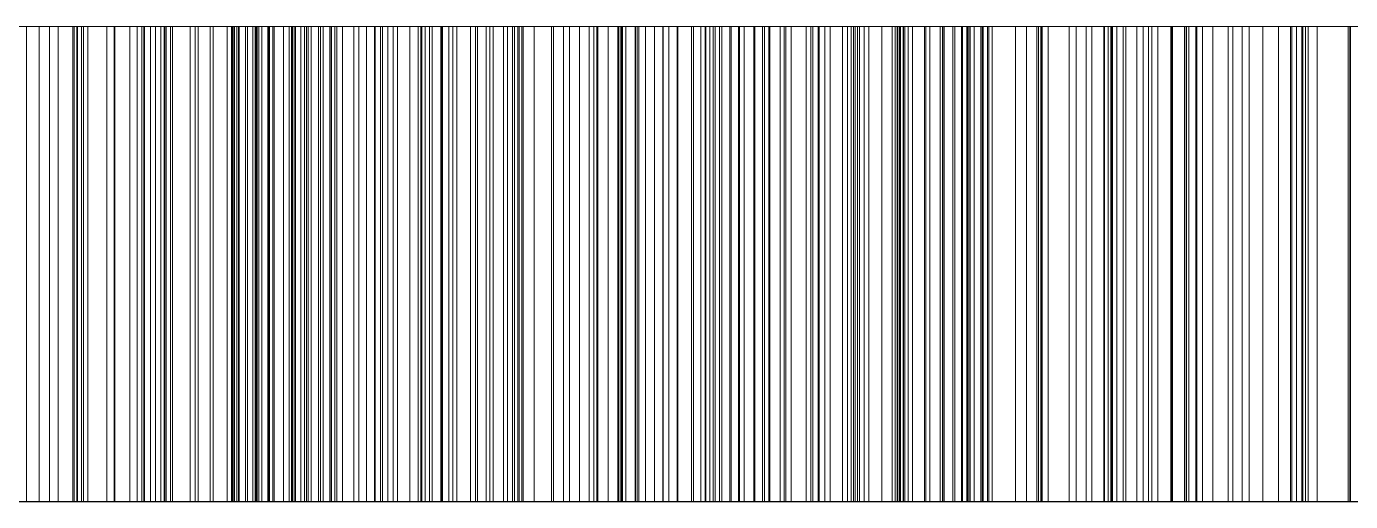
# Paper-space layout '01_三视图' of a CAD drawing. Header units: millimetres. Extents: x 8 to 451, y 8 to 289.
# Drawn here: x 162.5019 to 162.7808, y 97.925 to 98.025 of the extents above; entities that cross this region are included whole.
import ezdxf

# ---------------------------------------------------------------- set-up
doc = ezdxf.new("R2010")
doc.units = ezdxf.units.MM
doc.linetypes.add('WP_HIDDEN', pattern=[2.3, 1.5, -0.8])
doc.layers.add('HIDDEN', color=7, linetype='WP_HIDDEN', lineweight=13)
doc.layers.add('VISIBLE', color=7, linetype='CONTINUOUS', lineweight=25)

psp = doc.layouts.new('01_三视图')

# ---------------------------------------------------------------- linework, layer by layer
at = {"layer": 'HIDDEN'}
for points in [[(162.65036, 98.025), (162.12175, 98.025)], [(162.17976, 98.025), (162.8824, 98.025)], [(162.22617, 98.025), (162.65036, 98.025)], [(162.79102, 98.025), (162.31371, 98.025)], [(162.8824, 98.025), (162.36104, 98.025)], [(162.54125, 98.025), (162.40237, 98.025)], [(162.42589, 98.025), (162.55007, 98.025)], [(162.53023, 98.025), (162.42589, 98.025)], [(162.45617, 98.025), (162.62139, 98.025)], [(162.45617, 98.025), (162.7969, 98.025)], [(162.76238, 98.025), (162.45617, 98.025)], [(162.47053, 98.025), (162.5135, 98.025)], [(162.53131, 98.025), (162.49325, 98.025)], [(162.51265, 98.025), (162.49491, 98.025)], [(162.49537, 98.025), (162.51253, 98.025)], [(162.51163, 98.025), (162.49643, 98.025)], [(162.50454, 98.025), (162.49664, 98.025)], [(162.49724, 98.025), (162.50855, 98.025)], [(162.5126, 98.025), (162.49809, 98.025)], [(162.49918, 98.025), (162.50677, 98.025)], [(162.50189, 98.025), (162.5148, 98.025)], [(162.5019, 97.925), (162.5019, 98.025)], [(162.5019, 98.025), (162.52369, 98.025)], [(162.50454, 97.925), (162.50454, 98.025)], [(162.51193, 98.025), (162.50454, 98.025)], [(162.50677, 97.925), (162.50677, 98.025)], [(162.50677, 98.025), (162.51388, 98.025)], [(162.50855, 97.925), (162.50855, 98.025)], [(162.50855, 98.025), (162.52038, 98.025)], [(162.51163, 97.925), (162.51163, 98.025)], [(162.52802, 98.025), (162.51163, 98.025)], [(162.51193, 97.925), (162.51193, 98.025)], [(162.51882, 98.025), (162.51193, 98.025)], [(162.51253, 97.925), (162.51253, 98.025)], [(162.51253, 98.025), (162.5291, 98.025)], [(162.52678, 98.025), (162.5126, 98.025)], [(162.5126, 97.925), (162.5126, 98.025)], [(162.53087, 98.025), (162.51265, 98.025)], [(162.51265, 97.925), (162.51265, 98.025)], [(162.5135, 97.925), (162.5135, 98.025)], [(162.5135, 98.025), (162.56697, 98.025)], [(162.51388, 97.925), (162.51388, 98.025)], [(162.51388, 98.025), (162.52049, 98.025)], [(162.5148, 97.925), (162.5148, 98.025)], [(162.5148, 98.025), (162.52617, 98.025)], [(162.51882, 97.925), (162.51882, 98.025)], [(162.52519, 98.025), (162.51882, 98.025)], [(162.52038, 97.925), (162.52038, 98.025)], [(162.52038, 98.025), (162.53263, 98.025)], [(162.52049, 97.925), (162.52049, 98.025)], [(162.52049, 98.025), (162.52662, 98.025)], [(162.52369, 97.925), (162.52369, 98.025)], [(162.52369, 98.025), (162.54667, 98.025)], [(162.52519, 97.925), (162.52519, 98.025)], [(162.53105, 98.025), (162.52519, 98.025)], [(162.52617, 97.925), (162.52617, 98.025)], [(162.52617, 98.025), (162.53807, 98.025)], [(162.52662, 97.925), (162.52662, 98.025)], [(162.52662, 98.025), (162.53225, 98.025)], [(162.54061, 98.025), (162.52678, 98.025)], [(162.52678, 97.925), (162.52678, 98.025)], [(162.52802, 97.925), (162.52802, 98.025)], [(162.54561, 98.025), (162.52802, 98.025)], [(162.5291, 97.925), (162.5291, 98.025)], [(162.5291, 98.025), (162.54509, 98.025)], [(162.53023, 97.925), (162.53023, 98.025)], [(163.0659, 98.025), (162.53023, 98.025)], [(162.54957, 98.025), (162.53087, 98.025)], [(162.53087, 97.925), (162.53087, 98.025)], [(162.53105, 97.925), (162.53105, 98.025)], [(162.53641, 98.025), (162.53105, 98.025)], [(162.53131, 97.925), (162.53131, 98.025)], [(162.56585, 98.025), (162.53131, 98.025)], [(162.53225, 97.925), (162.53225, 98.025)], [(162.53225, 98.025), (162.5374, 98.025)], [(162.53263, 97.925), (162.53263, 98.025)], [(162.53263, 98.025), (162.54531, 98.025)], [(162.53641, 97.925), (162.53641, 98.025)], [(162.54125, 98.025), (162.53641, 98.025)], [(162.5374, 97.925), (162.5374, 98.025)], [(162.5374, 98.025), (162.54622, 98.025)], [(162.53807, 97.925), (162.53807, 98.025)], [(162.53807, 98.025), (162.55049, 98.025)], [(162.5541, 98.025), (162.54061, 98.025)], [(162.54061, 97.925), (162.54061, 98.025)], [(162.54125, 97.925), (162.54125, 98.025)], [(162.54558, 98.025), (162.54125, 98.025)], [(162.54125, 97.925), (162.54125, 98.025)], [(162.54574, 98.025), (162.54125, 98.025)], [(162.54516, 98.025), (162.54419, 98.025)], [(162.54419, 98.025), (162.54526, 98.025)], [(162.54419, 97.925), (162.54419, 98.025)], [(162.54509, 97.925), (162.54509, 98.025)], [(162.54509, 98.025), (162.56049, 98.025)], [(162.54807, 98.025), (162.54516, 98.025)], [(162.54516, 97.925), (162.54516, 98.025)], [(162.54526, 98.025), (162.54659, 98.025)], [(162.54526, 97.925), (162.54526, 98.025)], [(162.54531, 97.925), (162.54531, 98.025)], [(162.54531, 98.025), (162.5584, 98.025)], [(162.54558, 97.925), (162.54558, 98.025)], [(162.55272, 98.025), (162.54558, 98.025)], [(162.54561, 97.925), (162.54561, 98.025)], [(162.5644, 98.025), (162.54561, 98.025)], [(162.54574, 97.925), (162.54574, 98.025)], [(162.55151, 98.025), (162.54574, 98.025)], [(162.54622, 97.925), (162.54622, 98.025)], [(162.54622, 98.025), (162.55308, 98.025)], [(162.54659, 98.025), (162.54846, 98.025)], [(162.54659, 97.925), (162.54659, 98.025)], [(162.54667, 97.925), (162.54667, 98.025)], [(162.54667, 98.025), (162.56844, 98.025)], [(162.55025, 98.025), (162.54807, 98.025)], [(162.54807, 97.925), (162.54807, 98.025)], [(162.54846, 98.025), (162.55086, 98.025)], [(162.54846, 97.925), (162.54846, 98.025)], [(162.56845, 98.025), (162.54957, 98.025)], [(162.54957, 97.925), (162.54957, 98.025)], [(162.55007, 97.925), (162.55007, 98.025)], [(162.55007, 98.025), (162.55776, 98.025)], [(162.55292, 98.025), (162.55025, 98.025)], [(162.55025, 97.925), (162.55025, 98.025)], [(162.55049, 97.925), (162.55049, 98.025)], [(162.55049, 98.025), (162.56343, 98.025)], [(162.55086, 98.025), (162.5538, 98.025)], [(162.55086, 97.925), (162.55086, 98.025)], [(162.55151, 97.925), (162.55151, 98.025)], [(162.55856, 98.025), (162.55151, 98.025)], [(162.55272, 97.925), (162.55272, 98.025)], [(162.55782, 98.025), (162.55272, 98.025)], [(162.55607, 98.025), (162.55292, 98.025)], [(162.55292, 97.925), (162.55292, 98.025)], [(162.55308, 97.925), (162.55308, 98.025)], [(162.55308, 98.025), (162.55798, 98.025)], [(162.5538, 98.025), (162.55727, 98.025)], [(162.5538, 97.925), (162.5538, 98.025)], [(162.56726, 98.025), (162.5541, 98.025)], [(162.5541, 97.925), (162.5541, 98.025)], [(162.55971, 98.025), (162.55607, 98.025)], [(162.55607, 97.925), (162.55607, 98.025)], [(162.55727, 98.025), (162.56127, 98.025)], [(162.55727, 97.925), (162.55727, 98.025)], [(162.55776, 97.925), (162.55776, 98.025)], [(162.55776, 98.025), (162.56614, 98.025)], [(162.55782, 97.925), (162.55782, 98.025)], [(162.56088, 98.025), (162.55782, 98.025)], [(162.55798, 97.925), (162.55798, 98.025)], [(162.55798, 98.025), (162.56092, 98.025)], [(162.5584, 97.925), (162.5584, 98.025)], [(162.5584, 98.025), (162.57192, 98.025)], [(162.55856, 97.925), (162.55856, 98.025)], [(162.56688, 98.025), (162.55856, 98.025)], [(162.56383, 98.025), (162.55971, 98.025)], [(162.55971, 97.925), (162.55971, 98.025)], [(162.56049, 97.925), (162.56049, 98.025)], [(162.56049, 98.025), (162.57532, 98.025)], [(162.56088, 97.925), (162.56088, 98.025)], [(162.5619, 98.025), (162.56088, 98.025)], [(162.56092, 97.925), (162.56092, 98.025)], [(162.56092, 98.025), (162.5619, 98.025)], [(162.56127, 98.025), (162.56581, 98.025)], [(162.56127, 97.925), (162.56127, 98.025)], [(162.5619, 97.925), (162.5619, 98.025)], [(162.56343, 97.925), (162.56343, 98.025)], [(162.56343, 98.025), (162.5769, 98.025)], [(162.56844, 98.025), (162.56383, 98.025)], [(162.56383, 97.925), (162.56383, 98.025)], [(162.5644, 97.925), (162.5644, 98.025)], [(162.5844, 98.025), (162.5644, 98.025)], [(162.56581, 98.025), (162.57088, 98.025)], [(162.56581, 97.925), (162.56581, 98.025)], [(162.56585, 97.925), (162.56585, 98.025)], [(162.59689, 98.025), (162.56585, 98.025)], [(162.56614, 97.925), (162.56614, 98.025)], [(162.56614, 98.025), (162.57521, 98.025)], [(162.56688, 97.925), (162.56688, 98.025)], [(162.57647, 98.025), (162.56688, 98.025)], [(162.56697, 98.025), (162.6323, 98.025)], [(162.58007, 98.025), (162.56726, 98.025)], [(162.56726, 97.925), (162.56726, 98.025)], [(162.56844, 97.925), (162.56844, 98.025)], [(162.56844, 98.025), (162.58916, 98.025)], [(162.57354, 98.025), (162.56844, 98.025)], [(162.56844, 97.925), (162.56844, 98.025)], [(162.58682, 98.025), (162.56845, 98.025)], [(162.56845, 97.925), (162.56845, 98.025)], [(162.57088, 98.025), (162.57649, 98.025)], [(162.57088, 97.925), (162.57088, 98.025)], [(162.57192, 97.925), (162.57192, 98.025)], [(162.57192, 98.025), (162.58586, 98.025)], [(162.57911, 98.025), (162.57354, 98.025)], [(162.57354, 97.925), (162.57354, 98.025)], [(162.57521, 97.925), (162.57521, 98.025)], [(162.57521, 98.025), (162.58497, 98.025)], [(162.57532, 97.925), (162.57532, 98.025)], [(162.57532, 98.025), (162.58955, 98.025)], [(162.57647, 97.925), (162.57647, 98.025)], [(162.58734, 98.025), (162.57647, 98.025)], [(162.57649, 98.025), (162.58263, 98.025)], [(162.57649, 97.925), (162.57649, 98.025)], [(162.5769, 97.925), (162.5769, 98.025)], [(162.5769, 98.025), (162.59088, 98.025)], [(162.57799, 97.925), (162.57799, 98.025)], [(162.57799, 98.025), (162.63604, 98.025)], [(162.60239, 98.025), (162.57799, 98.025)], [(162.58518, 98.025), (162.57911, 98.025)], [(162.57911, 97.925), (162.57911, 98.025)], [(162.59255, 98.025), (162.58007, 98.025)], [(162.58007, 97.925), (162.58007, 98.025)], [(162.58263, 98.025), (162.5893, 98.025)], [(162.58263, 97.925), (162.58263, 98.025)], [(162.5844, 97.925), (162.5844, 98.025)], [(162.60566, 98.025), (162.5844, 98.025)], [(162.58497, 97.925), (162.58497, 98.025)], [(162.58497, 98.025), (162.59542, 98.025)], [(162.59173, 98.025), (162.58518, 98.025)], [(162.58518, 97.925), (162.58518, 98.025)], [(162.58586, 97.925), (162.58586, 98.025)], [(162.58586, 98.025), (162.60022, 98.025)], [(162.6047, 98.025), (162.58682, 98.025)], [(162.58682, 97.925), (162.58682, 98.025)], [(162.58734, 97.925), (162.58734, 98.025)], [(162.59948, 98.025), (162.58734, 98.025)], [(162.58916, 97.925), (162.58916, 98.025)], [(162.58916, 98.025), (162.60882, 98.025)], [(162.5893, 98.025), (162.59651, 98.025)], [(162.5893, 97.925), (162.5893, 98.025)], [(162.58955, 97.925), (162.58955, 98.025)], [(162.58955, 98.025), (162.60321, 98.025)], [(162.59088, 97.925), (162.59088, 98.025)], [(162.59088, 98.025), (162.60539, 98.025)], [(162.59876, 98.025), (162.59173, 98.025)], [(162.59173, 97.925), (162.59173, 98.025)], [(162.60468, 98.025), (162.59255, 98.025)], [(162.59255, 97.925), (162.59255, 98.025)], [(162.59542, 97.925), (162.59542, 98.025)], [(162.59542, 98.025), (162.60655, 98.025)], [(162.59651, 98.025), (162.60425, 98.025)], [(162.59651, 97.925), (162.59651, 98.025)], [(162.59689, 97.925), (162.59689, 98.025)], [(162.62441, 98.025), (162.59689, 98.025)], [(162.60628, 98.025), (162.59876, 98.025)], [(162.59876, 97.925), (162.59876, 98.025)], [(162.59948, 97.925), (162.59948, 98.025)], [(162.61289, 98.025), (162.59948, 98.025)], [(162.60022, 97.925), (162.60022, 98.025)], [(162.60022, 98.025), (162.615, 98.025)], [(162.60239, 97.925), (162.60239, 98.025)], [(162.62708, 98.025), (162.60239, 98.025)], [(162.60321, 97.925), (162.60321, 98.025)], [(162.60321, 98.025), (162.61628, 98.025)], [(162.60425, 98.025), (162.61253, 98.025)], [(162.60425, 97.925), (162.60425, 98.025)], [(162.61627, 98.025), (162.60468, 98.025)], [(162.60468, 97.925), (162.60468, 98.025)], [(162.62208, 98.025), (162.6047, 98.025)], [(162.6047, 97.925), (162.6047, 98.025)], [(162.60539, 97.925), (162.60539, 98.025)], [(162.60539, 98.025), (162.62042, 98.025)], [(162.60566, 97.925), (162.60566, 98.025)], [(162.62817, 98.025), (162.60566, 98.025)], [(162.62226, 98.025), (162.60628, 98.025)], [(162.60628, 97.925), (162.60628, 98.025)], [(162.60655, 97.925), (162.60655, 98.025)], [(162.60655, 98.025), (162.61838, 98.025)], [(162.60882, 97.925), (162.60882, 98.025)], [(162.60882, 98.025), (162.62743, 98.025)], [(162.61253, 98.025), (162.62669, 98.025)], [(162.61253, 97.925), (162.61253, 98.025)], [(162.61289, 97.925), (162.61289, 98.025)], [(162.62731, 98.025), (162.61289, 98.025)], [(162.615, 97.925), (162.615, 98.025)], [(162.615, 98.025), (162.63021, 98.025)], [(162.62711, 98.025), (162.61627, 98.025)], [(162.61627, 97.925), (162.61627, 98.025)], [(162.61628, 97.925), (162.61628, 98.025)], [(162.61628, 98.025), (162.62647, 98.025)], [(162.61838, 97.925), (162.61838, 98.025)], [(162.61838, 98.025), (162.6309, 98.025)], [(162.62042, 97.925), (162.62042, 98.025)], [(162.62042, 98.025), (162.63598, 98.025)], [(162.62139, 97.925), (162.62139, 98.025)], [(162.62139, 98.025), (162.647, 98.025)], [(162.63896, 98.025), (162.62208, 98.025)], [(162.62208, 97.925), (162.62208, 98.025)], [(162.63058, 98.025), (162.62226, 98.025)], [(162.62226, 97.925), (162.62226, 98.025)], [(162.62441, 97.925), (162.62441, 98.025)], [(162.64841, 98.025), (162.62441, 98.025)], [(162.62647, 97.925), (162.62647, 98.025)], [(162.62647, 98.025), (162.636, 98.025)], [(162.62669, 98.025), (162.63421, 98.025)], [(162.62669, 97.925), (162.62669, 98.025)], [(162.62708, 97.925), (162.62708, 98.025)], [(162.65208, 98.025), (162.62708, 98.025)], [(162.63721, 98.025), (162.62711, 98.025)], [(162.62711, 97.925), (162.62711, 98.025)], [(162.62731, 97.925), (162.62731, 98.025)], [(162.64245, 98.025), (162.62731, 98.025)], [(162.62743, 97.925), (162.62743, 98.025)], [(162.62743, 98.025), (162.64499, 98.025)], [(162.62817, 97.925), (162.62817, 98.025)], [(162.65193, 98.025), (162.62817, 98.025)], [(162.63016, 97.925), (162.63016, 98.025)], [(162.63016, 98.025), (162.78079, 98.025)], [(162.63021, 97.925), (162.63021, 98.025)], [(162.63021, 98.025), (162.64584, 98.025)], [(162.63914, 98.025), (162.63058, 98.025)], [(162.63058, 97.925), (162.63058, 98.025)], [(162.6309, 97.925), (162.6309, 98.025)], [(162.6309, 98.025), (162.64395, 98.025)], [(162.6323, 97.925), (162.6323, 98.025)], [(162.6323, 98.025), (162.68762, 98.025)], [(162.63421, 98.025), (162.64201, 98.025)], [(162.63421, 97.925), (162.63421, 98.025)], [(162.63598, 97.925), (162.63598, 98.025)], [(162.63598, 98.025), (162.65206, 98.025)], [(162.636, 97.925), (162.636, 98.025)], [(162.636, 98.025), (162.64487, 98.025)], [(162.63604, 97.925), (162.63604, 98.025)], [(162.63604, 98.025), (163.0659, 98.025)], [(162.64656, 98.025), (162.63721, 98.025)], [(162.63721, 97.925), (162.63721, 98.025)], [(162.65535, 98.025), (162.63896, 98.025)], [(162.63896, 97.925), (162.63896, 98.025)], [(162.64792, 98.025), (162.63914, 98.025)], [(162.63914, 97.925), (162.63914, 98.025)], [(162.64201, 98.025), (162.6501, 98.025)], [(162.64201, 97.925), (162.64201, 98.025)], [(162.64245, 97.925), (162.64245, 98.025)], [(162.65831, 98.025), (162.64245, 98.025)], [(162.64395, 97.925), (162.64395, 98.025)], [(162.64395, 98.025), (162.65739, 98.025)], [(162.64487, 97.925), (162.64487, 98.025)], [(162.64487, 98.025), (162.65308, 98.025)], [(162.64499, 97.925), (162.64499, 98.025)], [(162.64499, 98.025), (162.66149, 98.025)], [(162.64584, 97.925), (162.64584, 98.025)], [(162.64584, 98.025), (162.66189, 98.025)], [(162.65516, 98.025), (162.64656, 98.025)], [(162.64656, 97.925), (162.64656, 98.025)], [(162.647, 97.925), (162.647, 98.025)], [(162.647, 98.025), (162.66876, 98.025)], [(162.65693, 98.025), (162.64792, 98.025)], [(162.64792, 97.925), (162.64792, 98.025)], [(162.64841, 97.925), (162.64841, 98.025)], [(162.66891, 98.025), (162.64841, 98.025)], [(162.6501, 98.025), (162.65847, 98.025)], [(162.6501, 97.925), (162.6501, 98.025)], [(162.65036, 97.925), (162.65036, 98.025)], [(162.65193, 97.925), (162.65193, 98.025)], [(162.67694, 98.025), (162.65193, 98.025)], [(162.65206, 97.925), (162.65206, 98.025)], [(162.65206, 98.025), (162.66865, 98.025)], [(162.65208, 97.925), (162.65208, 98.025)], [(162.67737, 98.025), (162.65208, 98.025)], [(162.65308, 97.925), (162.65308, 98.025)], [(162.65308, 98.025), (162.66064, 98.025)], [(162.66301, 98.025), (162.65516, 98.025)], [(162.65516, 97.925), (162.65516, 98.025)], [(162.67123, 98.025), (162.65535, 98.025)], [(162.65535, 97.925), (162.65535, 98.025)], [(162.66616, 98.025), (162.65693, 98.025)], [(162.65693, 97.925), (162.65693, 98.025)], [(162.65739, 97.925), (162.65739, 98.025)], [(162.65739, 98.025), (162.67123, 98.025)], [(162.65831, 97.925), (162.65831, 98.025)], [(162.67489, 98.025), (162.65831, 98.025)], [(162.65847, 98.025), (162.66714, 98.025)], [(162.65847, 97.925), (162.65847, 98.025)], [(162.66064, 97.925), (162.66064, 98.025)], [(162.66064, 98.025), (162.66754, 98.025)], [(162.66149, 97.925), (162.66149, 98.025)], [(162.66149, 98.025), (162.67694, 98.025)], [(162.66189, 97.925), (162.66189, 98.025)], [(162.66189, 98.025), (162.67836, 98.025)], [(162.67011, 98.025), (162.66301, 98.025)], [(162.66301, 97.925), (162.66301, 98.025)], [(162.67563, 98.025), (162.66616, 98.025)], [(162.66616, 97.925), (162.66616, 98.025)], [(162.66714, 98.025), (162.67609, 98.025)], [(162.66714, 97.925), (162.66714, 98.025)], [(162.66754, 97.925), (162.66754, 98.025)], [(162.66754, 98.025), (162.67378, 98.025)], [(162.66865, 97.925), (162.66865, 98.025)], [(162.66865, 98.025), (162.68578, 98.025)], [(162.66876, 97.925), (162.66876, 98.025)], [(162.66876, 98.025), (162.68666, 98.025)], [(162.66891, 97.925), (162.66891, 98.025)], [(162.68589, 98.025), (162.66891, 98.025)], [(162.67647, 98.025), (162.67011, 98.025)], [(162.67011, 97.925), (162.67011, 98.025)], [(162.68662, 98.025), (162.67123, 98.025)], [(162.67123, 97.925), (162.67123, 98.025)], [(162.67123, 97.925), (162.67123, 98.025)], [(162.67123, 98.025), (162.68545, 98.025)], [(162.67378, 97.925), (162.67378, 98.025)], [(162.67378, 98.025), (162.67937, 98.025)], [(162.67489, 97.925), (162.67489, 98.025)], [(162.6922, 98.025), (162.67489, 98.025)], [(162.68532, 98.025), (162.67563, 98.025)], [(162.67563, 97.925), (162.67563, 98.025)], [(162.67609, 98.025), (162.68532, 98.025)], [(162.67609, 97.925), (162.67609, 98.025)], [(162.68208, 98.025), (162.67647, 98.025)], [(162.67647, 97.925), (162.67647, 98.025)], [(162.67694, 97.925), (162.67694, 98.025)], [(162.67694, 98.025), (162.69133, 98.025)], [(162.67694, 97.925), (162.67694, 98.025)], [(162.7032, 98.025), (162.67694, 98.025)], [(162.67737, 97.925), (162.67737, 98.025)], [(162.70296, 98.025), (162.67737, 98.025)], [(162.67836, 97.925), (162.67836, 98.025)], [(162.67836, 98.025), (162.69525, 98.025)], [(162.67937, 97.925), (162.67937, 98.025)], [(162.67937, 98.025), (162.6843, 98.025)], [(162.68694, 98.025), (162.68208, 98.025)], [(162.68208, 97.925), (162.68208, 98.025)], [(162.6843, 97.925), (162.6843, 98.025)], [(162.6843, 98.025), (162.68857, 98.025)], [(162.68488, 97.925), (162.68488, 98.025)], [(162.68488, 98.025), (162.83541, 98.025)], [(162.68532, 98.025), (162.69485, 98.025)], [(162.69523, 98.025), (162.68532, 98.025)], [(162.68532, 97.925), (162.68532, 98.025)], [(162.68532, 97.925), (162.68532, 98.025)], [(162.68545, 97.925), (162.68545, 98.025)], [(162.68545, 98.025), (162.70007, 98.025)], [(162.68578, 97.925), (162.68578, 98.025)], [(162.68578, 98.025), (162.70342, 98.025)], [(162.68589, 97.925), (162.68589, 98.025)], [(162.70017, 98.025), (162.68589, 98.025)], [(162.68601, 97.925), (162.68601, 98.025)], [(162.68601, 98.025), (162.83664, 98.025)], [(162.70151, 98.025), (162.68662, 98.025)], [(162.68662, 97.925), (162.68662, 98.025)], [(162.68666, 97.925), (162.68666, 98.025)], [(162.68666, 98.025), (162.7007, 98.025)], [(162.69105, 98.025), (162.68694, 98.025)], [(162.68694, 97.925), (162.68694, 98.025)], [(162.68762, 97.925), (162.68762, 98.025)], [(162.68762, 98.025), (162.73291, 98.025)], [(162.68857, 97.925), (162.68857, 98.025)], [(162.68857, 98.025), (162.69218, 98.025)], [(162.69441, 98.025), (162.69105, 98.025)], [(162.69105, 97.925), (162.69105, 98.025)], [(162.69133, 97.925), (162.69133, 98.025)], [(162.69133, 98.025), (162.70433, 98.025)], [(162.69218, 97.925), (162.69218, 98.025)], [(162.69218, 98.025), (162.69514, 98.025)], [(162.6922, 97.925), (162.6922, 98.025)], [(162.71023, 98.025), (162.6922, 98.025)], [(162.69703, 98.025), (162.69441, 98.025)], [(162.69441, 97.925), (162.69441, 98.025)], [(162.69485, 98.025), (162.70466, 98.025)], [(162.69485, 97.925), (162.69485, 98.025)], [(162.69514, 97.925), (162.69514, 98.025)], [(162.69514, 98.025), (162.69744, 98.025)], [(162.70537, 98.025), (162.69523, 98.025)], [(162.69523, 97.925), (162.69523, 98.025)], [(162.69525, 97.925), (162.69525, 98.025)], [(162.69525, 98.025), (162.71257, 98.025)], [(162.6989, 98.025), (162.69703, 98.025)], [(162.69703, 97.925), (162.69703, 98.025)], [(162.69744, 97.925), (162.69744, 98.025)], [(162.69744, 98.025), (162.69908, 98.025)], [(162.70002, 98.025), (162.6989, 98.025)], [(162.6989, 97.925), (162.6989, 98.025)], [(162.69908, 97.925), (162.69908, 98.025)], [(162.69908, 98.025), (162.70007, 98.025)], [(162.7004, 98.025), (162.70002, 98.025)], [(162.70002, 97.925), (162.70002, 98.025)], [(162.70007, 97.925), (162.70007, 98.025)], [(162.70007, 98.025), (162.7004, 98.025)], [(162.70007, 97.925), (162.70007, 98.025)], [(162.70007, 98.025), (162.71508, 98.025)], [(162.70017, 97.925), (162.70017, 98.025)], [(162.71254, 98.025), (162.70017, 98.025)], [(162.7004, 97.925), (162.7004, 98.025)], [(162.7007, 97.925), (162.7007, 98.025)], [(162.7007, 98.025), (162.71715, 98.025)], [(162.71589, 98.025), (162.70151, 98.025)], [(162.70151, 97.925), (162.70151, 98.025)], [(162.70296, 97.925), (162.70296, 98.025)], [(162.72885, 98.025), (162.70296, 98.025)], [(162.7032, 97.925), (162.7032, 98.025)], [(162.73072, 98.025), (162.7032, 98.025)], [(162.70342, 97.925), (162.70342, 98.025)], [(162.70342, 98.025), (162.72159, 98.025)], [(162.70433, 97.925), (162.70433, 98.025)], [(162.70433, 98.025), (162.7156, 98.025)], [(162.70466, 98.025), (162.71475, 98.025)], [(162.70466, 97.925), (162.70466, 98.025)], [(162.71574, 98.025), (162.70537, 98.025)], [(162.70537, 97.925), (162.70537, 98.025)], [(162.71023, 97.925), (162.71023, 98.025)], [(162.72899, 98.025), (162.71023, 98.025)], [(162.71254, 97.925), (162.71254, 98.025)], [(162.72301, 98.025), (162.71254, 98.025)], [(162.71257, 97.925), (162.71257, 98.025)], [(162.71257, 98.025), (162.7303, 98.025)], [(162.71475, 98.025), (162.72514, 98.025)], [(162.71475, 97.925), (162.71475, 98.025)], [(162.71508, 97.925), (162.71508, 98.025)], [(162.71508, 98.025), (162.73047, 98.025)], [(162.7156, 97.925), (162.7156, 98.025)], [(162.7156, 98.025), (162.72513, 98.025)], [(162.72634, 98.025), (162.71574, 98.025)], [(162.71574, 97.925), (162.71574, 98.025)], [(162.72979, 98.025), (162.71589, 98.025)], [(162.71589, 97.925), (162.71589, 98.025)], [(162.71715, 97.925), (162.71715, 98.025)], [(162.71715, 98.025), (162.73347, 98.025)], [(162.72159, 97.925), (162.72159, 98.025)], [(162.72159, 98.025), (162.74027, 98.025)], [(162.72301, 97.925), (162.72301, 98.025)], [(162.73158, 98.025), (162.72301, 98.025)], [(162.72513, 97.925), (162.72513, 98.025)], [(162.72513, 98.025), (162.73294, 98.025)], [(162.72514, 98.025), (162.73581, 98.025)], [(162.72514, 97.925), (162.72514, 98.025)], [(162.73716, 98.025), (162.72634, 98.025)], [(162.72634, 97.925), (162.72634, 98.025)], [(162.72885, 97.925), (162.72885, 98.025)], [(162.75504, 98.025), (162.72885, 98.025)], [(162.72899, 97.925), (162.72899, 98.025)], [(162.74846, 98.025), (162.72899, 98.025)], [(162.74318, 98.025), (162.72979, 98.025)], [(162.72979, 97.925), (162.72979, 98.025)], [(162.7303, 97.925), (162.7303, 98.025)], [(162.7303, 98.025), (162.74846, 98.025)], [(162.73047, 97.925), (162.73047, 98.025)], [(162.73047, 98.025), (162.74626, 98.025)], [(162.73072, 97.925), (162.73072, 98.025)], [(162.75949, 98.025), (162.73072, 98.025)], [(162.73158, 97.925), (162.73158, 98.025)], [(162.73824, 98.025), (162.73158, 98.025)], [(162.73291, 97.925), (162.73291, 98.025)], [(162.73291, 98.025), (162.75181, 98.025)], [(162.73294, 97.925), (162.73294, 98.025)], [(162.73294, 98.025), (162.739, 98.025)], [(162.73347, 97.925), (162.73347, 98.025)], [(162.73347, 98.025), (162.74965, 98.025)], [(162.73581, 98.025), (162.74677, 98.025)], [(162.73581, 97.925), (162.73581, 98.025)], [(162.74821, 98.025), (162.73716, 98.025)], [(162.73716, 97.925), (162.73716, 98.025)], [(162.73824, 97.925), (162.73824, 98.025)], [(162.743, 98.025), (162.73824, 98.025)], [(162.739, 97.925), (162.739, 98.025)], [(162.739, 98.025), (162.74334, 98.025)], [(162.74027, 97.925), (162.74027, 98.025)], [(162.74027, 98.025), (162.75949, 98.025)], [(162.743, 97.925), (162.743, 98.025)], [(162.74585, 98.025), (162.743, 98.025)], [(162.75607, 98.025), (162.74318, 98.025)], [(162.74318, 97.925), (162.74318, 98.025)], [(162.74334, 97.925), (162.74334, 98.025)], [(162.74334, 98.025), (162.74594, 98.025)], [(162.74585, 97.925), (162.74585, 98.025)], [(162.7468, 98.025), (162.74585, 98.025)], [(162.74594, 97.925), (162.74594, 98.025)], [(162.74594, 98.025), (162.7468, 98.025)], [(162.74626, 97.925), (162.74626, 98.025)], [(162.74626, 98.025), (162.77136, 98.025)], [(162.74677, 98.025), (162.75802, 98.025)], [(162.74677, 97.925), (162.74677, 98.025)], [(162.7468, 97.925), (162.7468, 98.025)], [(162.75949, 98.025), (162.74821, 98.025)], [(162.74821, 97.925), (162.74821, 98.025)], [(162.74846, 97.925), (162.74846, 98.025)], [(162.77189, 98.025), (162.74846, 98.025)], [(162.74846, 98.025), (162.77058, 98.025)], [(162.74965, 97.925), (162.74965, 98.025)], [(162.74965, 98.025), (162.76569, 98.025)], [(162.75181, 97.925), (162.75181, 98.025)], [(162.75181, 98.025), (162.76819, 98.025)], [(162.75504, 97.925), (162.75504, 98.025)], [(162.78153, 98.025), (162.75504, 98.025)], [(162.76847, 98.025), (162.75607, 98.025)], [(162.75607, 97.925), (162.75607, 98.025)], [(162.75802, 98.025), (162.76947, 98.025)], [(162.75802, 97.925), (162.75802, 98.025)], [(162.75949, 97.925), (162.75949, 98.025)], [(162.78083, 98.025), (162.75949, 98.025)], [(162.75949, 98.025), (162.78842, 98.025)], [(162.77076, 98.025), (162.75949, 98.025)], [(162.78613, 98.025), (162.76238, 98.025)], [(162.76238, 97.925), (162.76238, 98.025)], [(162.76569, 97.925), (162.76569, 98.025)], [(162.76569, 98.025), (162.77381, 98.025)], [(162.76819, 97.925), (162.76819, 98.025)], [(162.76819, 98.025), (162.78279, 98.025)], [(162.78036, 98.025), (162.76847, 98.025)], [(162.76847, 97.925), (162.76847, 98.025)], [(162.76947, 98.025), (162.78069, 98.025)], [(162.76947, 97.925), (162.76947, 98.025)], [(162.77058, 97.925), (162.77058, 98.025)], [(162.77058, 98.025), (162.7921, 98.025)], [(162.78181, 98.025), (162.77076, 98.025)], [(162.77076, 97.925), (162.77076, 98.025)], [(162.77136, 97.925), (162.77136, 98.025)], [(162.77136, 98.025), (162.79524, 98.025)], [(162.77189, 97.925), (162.77189, 98.025)], [(162.79439, 98.025), (162.77189, 98.025)], [(162.77381, 97.925), (162.77381, 98.025)], [(162.77381, 98.025), (162.78219, 98.025)], [(162.79176, 98.025), (162.78036, 98.025)], [(162.78036, 97.925), (162.78036, 98.025)], [(162.78069, 98.025), (162.79166, 98.025)], [(162.78069, 97.925), (162.78069, 98.025)], [(162.78079, 97.925), (162.78079, 98.025)], [(162.78083, 97.925), (162.78083, 98.025)], [(162.80151, 98.025), (162.78083, 98.025)], [(162.65036, 97.925), (162.12175, 97.925)], [(162.17976, 97.925), (162.8824, 97.925)], [(162.22617, 97.925), (162.65036, 97.925)], [(162.79102, 97.925), (162.31371, 97.925)], [(162.8824, 97.925), (162.36104, 97.925)], [(162.54125, 97.925), (162.40237, 97.925)], [(162.42589, 97.925), (162.55007, 97.925)], [(162.53023, 97.925), (162.42589, 97.925)], [(162.45617, 97.925), (162.62139, 97.925)], [(162.45617, 97.925), (162.7969, 97.925)], [(162.76238, 97.925), (162.45617, 97.925)], [(162.47053, 97.925), (162.5135, 97.925)], [(162.53131, 97.925), (162.49325, 97.925)], [(162.51265, 97.925), (162.49491, 97.925)], [(162.49537, 97.925), (162.51253, 97.925)], [(162.51163, 97.925), (162.49643, 97.925)], [(162.50454, 97.925), (162.49664, 97.925)], [(162.49724, 97.925), (162.50855, 97.925)], [(162.5126, 97.925), (162.49809, 97.925)], [(162.49918, 97.925), (162.50677, 97.925)], [(162.50189, 97.925), (162.5148, 97.925)], [(162.5019, 97.925), (162.52369, 97.925)], [(162.51193, 97.925), (162.50454, 97.925)], [(162.50677, 97.925), (162.51388, 97.925)], [(162.50855, 97.925), (162.52038, 97.925)], [(162.52802, 97.925), (162.51163, 97.925)], [(162.51882, 97.925), (162.51193, 97.925)], [(162.51253, 97.925), (162.5291, 97.925)], [(162.52678, 97.925), (162.5126, 97.925)], [(162.53087, 97.925), (162.51265, 97.925)], [(162.5135, 97.925), (162.56697, 97.925)], [(162.51388, 97.925), (162.52049, 97.925)], [(162.5148, 97.925), (162.52617, 97.925)], [(162.52519, 97.925), (162.51882, 97.925)], [(162.52038, 97.925), (162.53263, 97.925)], [(162.52049, 97.925), (162.52662, 97.925)], [(162.52369, 97.925), (162.54667, 97.925)], [(162.53105, 97.925), (162.52519, 97.925)], [(162.52617, 97.925), (162.53807, 97.925)], [(162.52662, 97.925), (162.53225, 97.925)], [(162.54061, 97.925), (162.52678, 97.925)], [(162.54561, 97.925), (162.52802, 97.925)], [(162.5291, 97.925), (162.54509, 97.925)], [(163.0659, 97.925), (162.53023, 97.925)], [(162.54957, 97.925), (162.53087, 97.925)], [(162.53641, 97.925), (162.53105, 97.925)], [(162.56585, 97.925), (162.53131, 97.925)], [(162.53225, 97.925), (162.5374, 97.925)], [(162.53263, 97.925), (162.54531, 97.925)], [(162.54125, 97.925), (162.53641, 97.925)], [(162.5374, 97.925), (162.54622, 97.925)], [(162.53807, 97.925), (162.55049, 97.925)], [(162.5541, 97.925), (162.54061, 97.925)], [(162.54558, 97.925), (162.54125, 97.925)], [(162.54574, 97.925), (162.54125, 97.925)], [(162.54516, 97.925), (162.54419, 97.925)], [(162.54419, 97.925), (162.54526, 97.925)], [(162.54509, 97.925), (162.56049, 97.925)], [(162.54807, 97.925), (162.54516, 97.925)], [(162.54526, 97.925), (162.54659, 97.925)], [(162.54531, 97.925), (162.5584, 97.925)], [(162.55272, 97.925), (162.54558, 97.925)], [(162.5644, 97.925), (162.54561, 97.925)], [(162.55151, 97.925), (162.54574, 97.925)], [(162.54622, 97.925), (162.55308, 97.925)], [(162.54659, 97.925), (162.54846, 97.925)], [(162.54667, 97.925), (162.56844, 97.925)], [(162.55025, 97.925), (162.54807, 97.925)], [(162.54846, 97.925), (162.55086, 97.925)], [(162.56845, 97.925), (162.54957, 97.925)], [(162.55007, 97.925), (162.55776, 97.925)], [(162.55292, 97.925), (162.55025, 97.925)], [(162.55049, 97.925), (162.56343, 97.925)], [(162.55086, 97.925), (162.5538, 97.925)], [(162.55856, 97.925), (162.55151, 97.925)], [(162.55782, 97.925), (162.55272, 97.925)], [(162.55607, 97.925), (162.55292, 97.925)], [(162.55308, 97.925), (162.55798, 97.925)], [(162.5538, 97.925), (162.55727, 97.925)], [(162.56726, 97.925), (162.5541, 97.925)], [(162.55971, 97.925), (162.55607, 97.925)], [(162.55727, 97.925), (162.56127, 97.925)], [(162.55776, 97.925), (162.56614, 97.925)], [(162.56088, 97.925), (162.55782, 97.925)], [(162.55798, 97.925), (162.56092, 97.925)], [(162.5584, 97.925), (162.57192, 97.925)], [(162.56688, 97.925), (162.55856, 97.925)], [(162.56383, 97.925), (162.55971, 97.925)], [(162.56049, 97.925), (162.57532, 97.925)], [(162.5619, 97.925), (162.56088, 97.925)], [(162.56092, 97.925), (162.5619, 97.925)], [(162.56127, 97.925), (162.56581, 97.925)], [(162.56343, 97.925), (162.5769, 97.925)], [(162.56844, 97.925), (162.56383, 97.925)], [(162.5844, 97.925), (162.5644, 97.925)], [(162.56581, 97.925), (162.57088, 97.925)], [(162.59689, 97.925), (162.56585, 97.925)], [(162.56614, 97.925), (162.57521, 97.925)], [(162.57647, 97.925), (162.56688, 97.925)], [(162.56697, 97.925), (162.6323, 97.925)], [(162.58007, 97.925), (162.56726, 97.925)], [(162.56844, 97.925), (162.58916, 97.925)], [(162.57354, 97.925), (162.56844, 97.925)], [(162.58682, 97.925), (162.56845, 97.925)], [(162.57088, 97.925), (162.57649, 97.925)], [(162.57192, 97.925), (162.58586, 97.925)], [(162.57911, 97.925), (162.57354, 97.925)], [(162.57521, 97.925), (162.58497, 97.925)], [(162.57532, 97.925), (162.58955, 97.925)], [(162.58734, 97.925), (162.57647, 97.925)], [(162.57649, 97.925), (162.58263, 97.925)], [(162.5769, 97.925), (162.59088, 97.925)], [(162.57799, 97.925), (162.63604, 97.925)], [(162.60239, 97.925), (162.57799, 97.925)], [(162.58518, 97.925), (162.57911, 97.925)], [(162.59255, 97.925), (162.58007, 97.925)], [(162.58263, 97.925), (162.5893, 97.925)], [(162.60566, 97.925), (162.5844, 97.925)], [(162.58497, 97.925), (162.59542, 97.925)], [(162.59173, 97.925), (162.58518, 97.925)], [(162.58586, 97.925), (162.60022, 97.925)], [(162.6047, 97.925), (162.58682, 97.925)], [(162.59948, 97.925), (162.58734, 97.925)], [(162.58916, 97.925), (162.60882, 97.925)], [(162.5893, 97.925), (162.59651, 97.925)], [(162.58955, 97.925), (162.60321, 97.925)], [(162.59088, 97.925), (162.60539, 97.925)], [(162.59876, 97.925), (162.59173, 97.925)], [(162.60468, 97.925), (162.59255, 97.925)], [(162.59542, 97.925), (162.60655, 97.925)], [(162.59651, 97.925), (162.60425, 97.925)], [(162.62441, 97.925), (162.59689, 97.925)], [(162.60628, 97.925), (162.59876, 97.925)], [(162.61289, 97.925), (162.59948, 97.925)], [(162.60022, 97.925), (162.615, 97.925)], [(162.62708, 97.925), (162.60239, 97.925)], [(162.60321, 97.925), (162.61628, 97.925)], [(162.60425, 97.925), (162.61253, 97.925)], [(162.61627, 97.925), (162.60468, 97.925)], [(162.62208, 97.925), (162.6047, 97.925)], [(162.60539, 97.925), (162.62042, 97.925)], [(162.62817, 97.925), (162.60566, 97.925)], [(162.62226, 97.925), (162.60628, 97.925)], [(162.60655, 97.925), (162.61838, 97.925)], [(162.60882, 97.925), (162.62743, 97.925)], [(162.61253, 97.925), (162.62669, 97.925)], [(162.62731, 97.925), (162.61289, 97.925)], [(162.615, 97.925), (162.63021, 97.925)], [(162.62711, 97.925), (162.61627, 97.925)], [(162.61628, 97.925), (162.62647, 97.925)], [(162.61838, 97.925), (162.6309, 97.925)], [(162.62042, 97.925), (162.63598, 97.925)], [(162.62139, 97.925), (162.647, 97.925)], [(162.63896, 97.925), (162.62208, 97.925)], [(162.63058, 97.925), (162.62226, 97.925)], [(162.64841, 97.925), (162.62441, 97.925)], [(162.62647, 97.925), (162.636, 97.925)], [(162.62669, 97.925), (162.63421, 97.925)], [(162.65208, 97.925), (162.62708, 97.925)], [(162.63721, 97.925), (162.62711, 97.925)], [(162.64245, 97.925), (162.62731, 97.925)], [(162.62743, 97.925), (162.64499, 97.925)], [(162.65193, 97.925), (162.62817, 97.925)], [(162.63016, 97.925), (162.78079, 97.925)], [(162.63021, 97.925), (162.64584, 97.925)], [(162.63914, 97.925), (162.63058, 97.925)], [(162.6309, 97.925), (162.64395, 97.925)], [(162.6323, 97.925), (162.68762, 97.925)], [(162.63421, 97.925), (162.64201, 97.925)], [(162.63598, 97.925), (162.65206, 97.925)], [(162.636, 97.925), (162.64487, 97.925)], [(162.63604, 97.925), (163.0659, 97.925)], [(162.64656, 97.925), (162.63721, 97.925)], [(162.65535, 97.925), (162.63896, 97.925)], [(162.64792, 97.925), (162.63914, 97.925)], [(162.64201, 97.925), (162.6501, 97.925)], [(162.65831, 97.925), (162.64245, 97.925)], [(162.64395, 97.925), (162.65739, 97.925)], [(162.64487, 97.925), (162.65308, 97.925)], [(162.64499, 97.925), (162.66149, 97.925)], [(162.64584, 97.925), (162.66189, 97.925)], [(162.65516, 97.925), (162.64656, 97.925)], [(162.647, 97.925), (162.66876, 97.925)], [(162.65693, 97.925), (162.64792, 97.925)], [(162.66891, 97.925), (162.64841, 97.925)], [(162.6501, 97.925), (162.65847, 97.925)], [(162.67694, 97.925), (162.65193, 97.925)], [(162.65206, 97.925), (162.66865, 97.925)], [(162.67737, 97.925), (162.65208, 97.925)], [(162.65308, 97.925), (162.66064, 97.925)], [(162.66301, 97.925), (162.65516, 97.925)], [(162.67123, 97.925), (162.65535, 97.925)], [(162.66616, 97.925), (162.65693, 97.925)], [(162.65739, 97.925), (162.67123, 97.925)], [(162.67489, 97.925), (162.65831, 97.925)], [(162.65847, 97.925), (162.66714, 97.925)], [(162.66064, 97.925), (162.66754, 97.925)], [(162.66149, 97.925), (162.67694, 97.925)], [(162.66189, 97.925), (162.67836, 97.925)], [(162.67011, 97.925), (162.66301, 97.925)], [(162.67563, 97.925), (162.66616, 97.925)], [(162.66714, 97.925), (162.67609, 97.925)], [(162.66754, 97.925), (162.67378, 97.925)], [(162.66865, 97.925), (162.68578, 97.925)], [(162.66876, 97.925), (162.68666, 97.925)], [(162.68589, 97.925), (162.66891, 97.925)], [(162.67647, 97.925), (162.67011, 97.925)], [(162.68662, 97.925), (162.67123, 97.925)], [(162.67123, 97.925), (162.68545, 97.925)], [(162.67378, 97.925), (162.67937, 97.925)], [(162.6922, 97.925), (162.67489, 97.925)], [(162.68532, 97.925), (162.67563, 97.925)], [(162.67609, 97.925), (162.68532, 97.925)], [(162.68208, 97.925), (162.67647, 97.925)], [(162.67694, 97.925), (162.69133, 97.925)], [(162.7032, 97.925), (162.67694, 97.925)], [(162.70296, 97.925), (162.67737, 97.925)], [(162.67836, 97.925), (162.69525, 97.925)], [(162.67937, 97.925), (162.6843, 97.925)], [(162.68694, 97.925), (162.68208, 97.925)], [(162.6843, 97.925), (162.68857, 97.925)], [(162.68488, 97.925), (162.83541, 97.925)], [(162.68532, 97.925), (162.69485, 97.925)], [(162.69523, 97.925), (162.68532, 97.925)], [(162.68545, 97.925), (162.70007, 97.925)], [(162.68578, 97.925), (162.70342, 97.925)], [(162.70017, 97.925), (162.68589, 97.925)], [(162.68601, 97.925), (162.83664, 97.925)], [(162.70151, 97.925), (162.68662, 97.925)], [(162.68666, 97.925), (162.7007, 97.925)], [(162.69105, 97.925), (162.68694, 97.925)], [(162.68762, 97.925), (162.73291, 97.925)], [(162.68857, 97.925), (162.69218, 97.925)], [(162.69441, 97.925), (162.69105, 97.925)], [(162.69133, 97.925), (162.70433, 97.925)], [(162.69218, 97.925), (162.69514, 97.925)], [(162.71023, 97.925), (162.6922, 97.925)], [(162.69703, 97.925), (162.69441, 97.925)], [(162.69485, 97.925), (162.70466, 97.925)], [(162.69514, 97.925), (162.69744, 97.925)], [(162.70537, 97.925), (162.69523, 97.925)], [(162.69525, 97.925), (162.71257, 97.925)], [(162.6989, 97.925), (162.69703, 97.925)], [(162.69744, 97.925), (162.69908, 97.925)], [(162.70002, 97.925), (162.6989, 97.925)], [(162.69908, 97.925), (162.70007, 97.925)], [(162.7004, 97.925), (162.70002, 97.925)], [(162.70007, 97.925), (162.7004, 97.925)], [(162.70007, 97.925), (162.71508, 97.925)], [(162.71254, 97.925), (162.70017, 97.925)], [(162.7007, 97.925), (162.71715, 97.925)], [(162.71589, 97.925), (162.70151, 97.925)], [(162.72885, 97.925), (162.70296, 97.925)], [(162.73072, 97.925), (162.7032, 97.925)], [(162.70342, 97.925), (162.72159, 97.925)], [(162.70433, 97.925), (162.7156, 97.925)], [(162.70466, 97.925), (162.71475, 97.925)], [(162.71574, 97.925), (162.70537, 97.925)], [(162.72899, 97.925), (162.71023, 97.925)], [(162.72301, 97.925), (162.71254, 97.925)], [(162.71257, 97.925), (162.7303, 97.925)], [(162.71475, 97.925), (162.72514, 97.925)], [(162.71508, 97.925), (162.73047, 97.925)], [(162.7156, 97.925), (162.72513, 97.925)], [(162.72634, 97.925), (162.71574, 97.925)], [(162.72979, 97.925), (162.71589, 97.925)], [(162.71715, 97.925), (162.73347, 97.925)], [(162.72159, 97.925), (162.74027, 97.925)], [(162.73158, 97.925), (162.72301, 97.925)], [(162.72513, 97.925), (162.73294, 97.925)], [(162.72514, 97.925), (162.73581, 97.925)], [(162.73716, 97.925), (162.72634, 97.925)], [(162.75504, 97.925), (162.72885, 97.925)], [(162.74846, 97.925), (162.72899, 97.925)], [(162.74318, 97.925), (162.72979, 97.925)], [(162.7303, 97.925), (162.74846, 97.925)], [(162.73047, 97.925), (162.74626, 97.925)], [(162.75949, 97.925), (162.73072, 97.925)], [(162.73824, 97.925), (162.73158, 97.925)], [(162.73291, 97.925), (162.75181, 97.925)], [(162.73294, 97.925), (162.739, 97.925)], [(162.73347, 97.925), (162.74965, 97.925)], [(162.73581, 97.925), (162.74677, 97.925)], [(162.74821, 97.925), (162.73716, 97.925)], [(162.743, 97.925), (162.73824, 97.925)], [(162.739, 97.925), (162.74334, 97.925)], [(162.74027, 97.925), (162.75949, 97.925)], [(162.74585, 97.925), (162.743, 97.925)], [(162.75607, 97.925), (162.74318, 97.925)], [(162.74334, 97.925), (162.74594, 97.925)], [(162.7468, 97.925), (162.74585, 97.925)], [(162.74594, 97.925), (162.7468, 97.925)], [(162.74626, 97.925), (162.77136, 97.925)], [(162.74677, 97.925), (162.75802, 97.925)], [(162.75949, 97.925), (162.74821, 97.925)], [(162.77189, 97.925), (162.74846, 97.925)], [(162.74846, 97.925), (162.77058, 97.925)], [(162.74965, 97.925), (162.76569, 97.925)], [(162.75181, 97.925), (162.76819, 97.925)], [(162.78153, 97.925), (162.75504, 97.925)], [(162.76847, 97.925), (162.75607, 97.925)], [(162.75802, 97.925), (162.76947, 97.925)], [(162.78083, 97.925), (162.75949, 97.925)], [(162.75949, 97.925), (162.78842, 97.925)], [(162.77076, 97.925), (162.75949, 97.925)], [(162.78613, 97.925), (162.76238, 97.925)], [(162.76569, 97.925), (162.77381, 97.925)], [(162.76819, 97.925), (162.78279, 97.925)], [(162.78036, 97.925), (162.76847, 97.925)], [(162.76947, 97.925), (162.78069, 97.925)], [(162.77058, 97.925), (162.7921, 97.925)], [(162.78181, 97.925), (162.77076, 97.925)], [(162.77136, 97.925), (162.79524, 97.925)], [(162.79439, 97.925), (162.77189, 97.925)], [(162.77381, 97.925), (162.78219, 97.925)], [(162.79176, 97.925), (162.78036, 97.925)], [(162.78069, 97.925), (162.79166, 97.925)]]:
    psp.add_lwpolyline(points, dxfattribs=at)
at = {"layer": 'VISIBLE'}
psp.add_lwpolyline([(149.75, 97.925), (172.25, 97.925)], dxfattribs=at)

doc.saveas('drawing.dxf')
